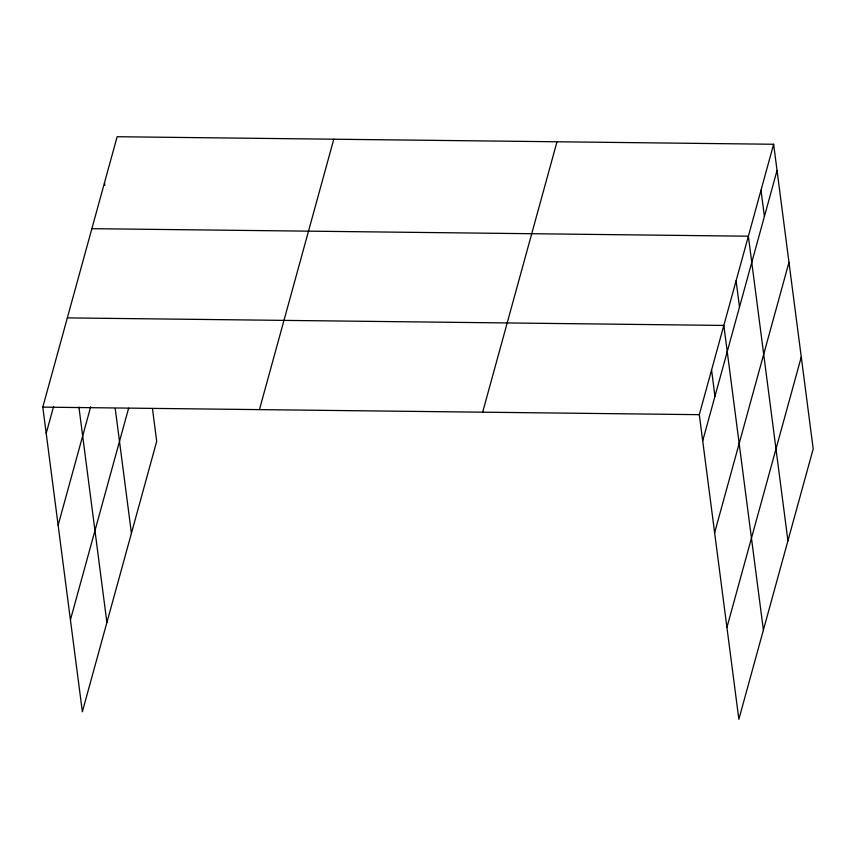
<?xml version="1.0" encoding="UTF-8"?>
<svg xmlns="http://www.w3.org/2000/svg" width="856" height="856" viewBox="0 0 856 856"><rect width="100%" height="100%" fill="white"/><g stroke="black" fill="none" stroke-linecap="round" stroke-linejoin="round"><path stroke-width="1.28" d="M152.443 408.526L156.702 441.332L82.358 711.743L42.8 407.135L117.144 136.725L773.642 144.257L813.2 448.865L738.856 719.275L699.298 414.668L773.642 144.257M46.203 433.35L53.564 406.579M58.133 525.22L90.725 406.664M70.427 619.872L128.625 408.205M259.443 409.617L333.786 139.218M482.656 412.185L556.999 141.775M702.701 440.883L777.045 170.472M714.632 532.753L788.975 262.343M726.926 627.405L801.27 356.995M91.87 228.67L748.358 236.203L787.927 540.799M67.335 317.897L723.834 325.43L763.392 630.037M42.8 407.135L699.298 414.668M761.005 190.225L764.408 216.45M736.096 280.811L739.498 307.036M711.561 370.049L714.963 396.264M104.507 182.692L104.849 185.324M115.228 408.537L131.428 533.267M78.923 407.114L106.893 622.505"/></g></svg>
